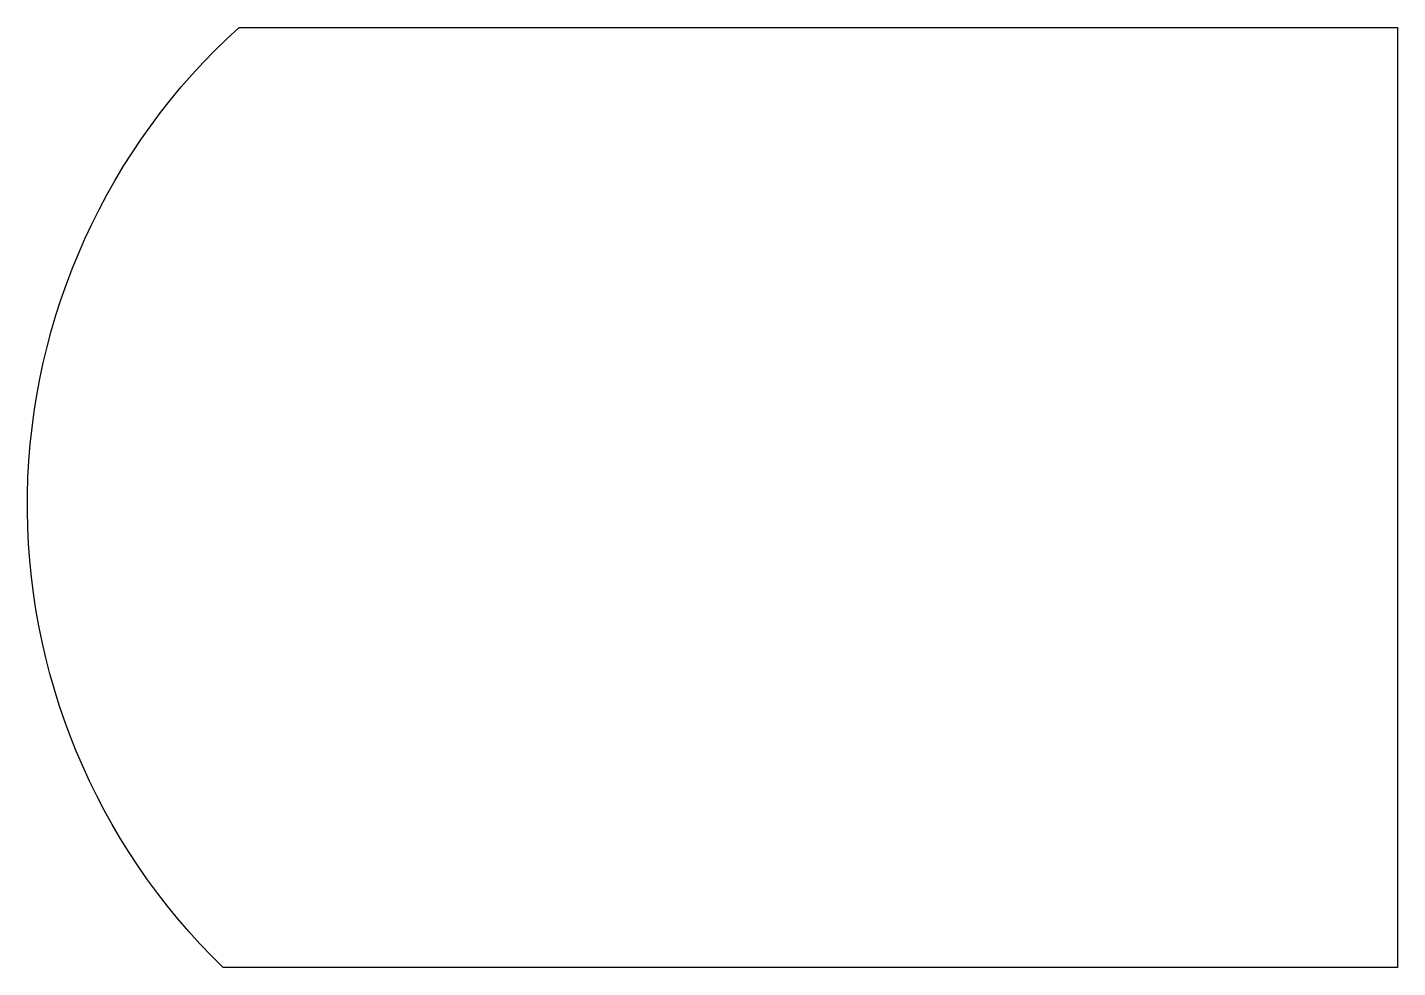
# Model space of a CAD drawing. Header units: millimetres. Extents: x 464 to 1318, y 442 to 1029.
import ezdxf

# ---------------------------------------------------------------- set-up
doc = ezdxf.new("R2010")
doc.units = ezdxf.units.MM

msp = doc.modelspace()

# ---------------------------------------------------------------- linework, layer by layer
msp.add_lwpolyline([(595.62, 1028.66), (1318.17, 1028.66), (1318.17, 441.84), (585.72, 441.84, -0.432817), (595.62, 1028.66)], format="xyb")

doc.saveas('drawing.dxf')
